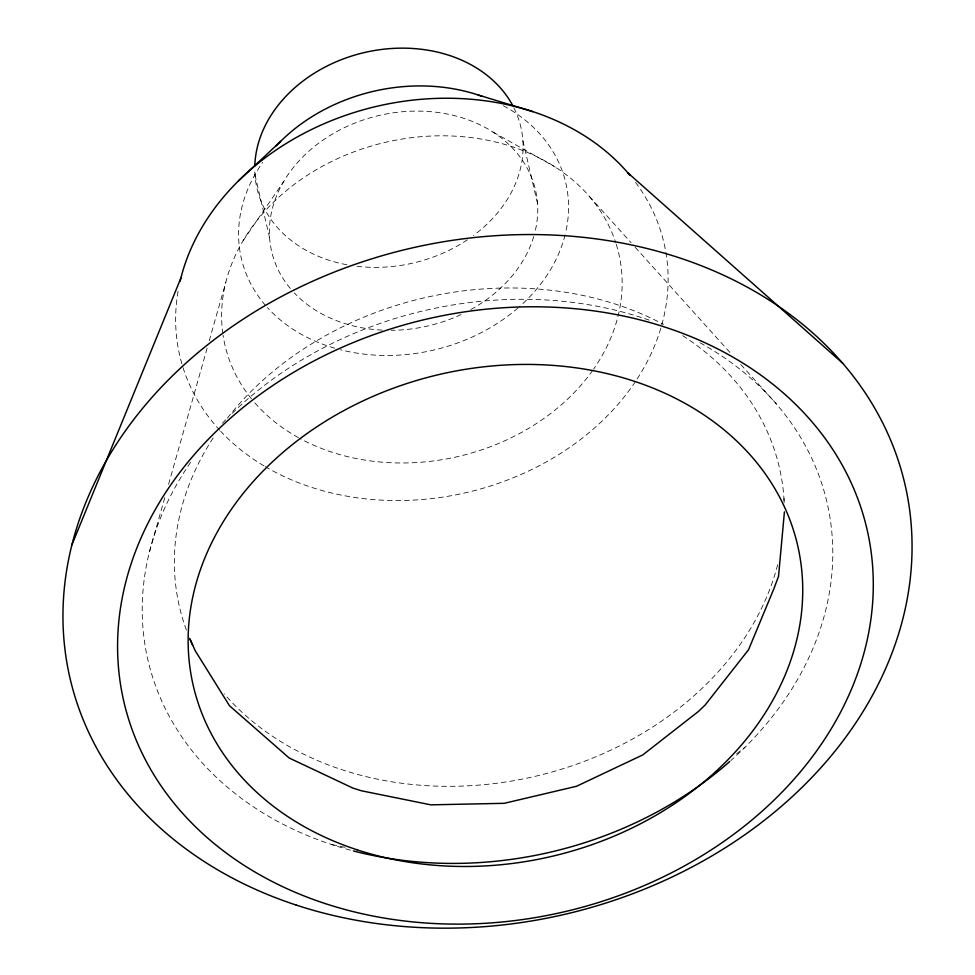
<?xml version="1.0" encoding="UTF-8"?>
<svg xmlns="http://www.w3.org/2000/svg" width="975" height="975" viewBox="0 0 975 975"><rect width="100%" height="100%" fill="white"/><g stroke="black" fill="none" stroke-linecap="round" stroke-linejoin="round"><path stroke-width="0.73" stroke-dasharray="4.88 3.66" d="M149.492 551.704L164.836 497.506M168.577 484.319L207.577 346.637M209.235 340.775L225.834 282.189M243.104 240.667L283.786 181.362M736.576 753.809L744.961 747.277M331.89 844.618L345.162 847.336M492.984 132.064L555.336 167.091M589.436 196.511L631.093 242.738M635.152 247.248L730.653 353.242M740.817 364.516L776.38 403.979M522.893 140.668L537.542 203.617M254.962 174.83L269.6 237.778M783.961 498.31L784.107 502.832M616.249 244.262A202.166 161.241 -13.1 0 1 593.568 369.147M592.715 370.354A202.166 161.241 -13.1 0 1 299.739 438.384M298.447 437.665A202.166 161.241 -13.1 0 1 254.341 402.273M251.452 398.812A202.166 161.241 -13.1 0 1 223.092 335.351M222.873 333.864A202.166 161.241 -13.1 0 1 385.576 142.289A202.166 161.241 -13.1 0 1 615.786 242.812M290.318 288.466A135.452 108.03 -13.1 0 1 379.531 115.379A135.452 108.03 -13.1 0 1 534.922 232.221M533.752 236.462A135.452 108.03 -13.1 0 1 470.608 309.697M461.102 314.523A135.452 108.03 -13.1 0 1 391.255 330.306M382.139 330.111A135.452 108.03 -13.1 0 1 294.267 292.902M513.886 107.811A135.452 108.03 -13.1 0 1 473.509 235.499M467.427 239.777A135.452 108.03 -13.1 0 1 355.607 266.126M346.795 264.737A135.452 108.03 -13.1 0 1 254.743 168.87M503.283 105.702A166.554 132.832 -13.1 0 1 565.439 233.427M565.086 234.865A166.554 132.832 -13.1 0 1 519.175 306.918M518.066 307.881A166.554 132.832 -13.1 0 1 340.397 349.745M334.742 348.209A166.554 132.832 -13.1 0 1 267.455 307.613M265.541 305.455A166.554 132.832 -13.1 0 1 262.726 162.386M635.566 182.423A248.576 198.266 -13.1 0 1 636.285 380.274M635.468 381.505A248.576 198.266 -13.1 0 1 265.273 466.659M264.006 465.904A248.576 198.266 -13.1 0 1 220.728 431.303M219.741 430.231A248.576 198.266 -13.1 0 1 182.313 365.296M181.886 363.821A248.576 198.266 -13.1 0 1 178.535 288.685M700.001 342.761A348.562 278.009 -13.1 0 1 730.848 760.537M350.476 850.163A348.562 278.009 -13.1 0 1 192.197 460.078M222.434 423.199A348.562 278.009 -13.1 0 1 225.664 419.835M232.135 413.351A348.562 278.009 -13.1 0 1 643.11 318.082M644.56 318.569A348.562 278.009 -13.1 0 1 650.337 320.543M682.658 335.644A307.929 245.59 -13.1 0 1 784.217 502.771M777.648 564.769A307.929 245.59 -13.1 0 1 535.251 776.307A307.929 245.59 -13.1 0 1 224.201 693.834M186.383 630.033A307.929 245.59 -13.1 0 1 214.951 435.228M227.37 418.117A307.929 245.59 -13.1 0 1 663.451 324.37"/><path stroke-width="1.46" d="M784.424 511.863L778.525 576.335L773.931 588.668L748.532 649.752L705.205 704.949L698.563 711.336L642.793 754.906L576.518 786.277L504.233 803.315L430.865 804.85L361.433 790.786L352.731 788.007L289.173 758.002L229.466 705.717L195.207 650.715L189.662 638.357M71.882 544.891L180.826 278.241M238.278 181.058L280.556 141.424M477.921 94.904L532.862 111.637M627.9 172.892L842.705 363.248M180.107 281.214A248.576 198.266 -13.1 0 1 376.106 106.482A248.576 198.266 -13.1 0 1 629.874 175.22M276.254 145.836A166.554 132.832 -13.1 0 1 482.308 96.415M254.792 165.86A135.452 108.03 -13.1 0 1 363.98 52.638A135.452 108.03 -13.1 0 1 512.497 105.129M729.714 761.536A348.562 278.009 -13.1 0 1 353.401 850.943M192.672 645.182A307.929 245.59 -13.1 0 1 190.235 639.722M356.947 849.761A310.221 247.431 -13.1 0 0 802.254 576.335A310.221 247.431 -13.1 0 0 327.1 420.262A310.221 247.431 -13.1 0 0 356.947 849.761M325.15 903.557A381.444 304.237 -13.1 0 0 872.698 567.352A381.444 304.237 -13.1 0 0 288.454 375.448A381.444 304.237 -13.1 0 0 325.15 903.557M296.168 905.056A428.586 341.835 -13.1 0 0 911.393 527.304A428.586 341.835 -13.1 0 0 254.938 311.695A428.586 341.835 -13.1 0 0 296.168 905.056"/></g></svg>
